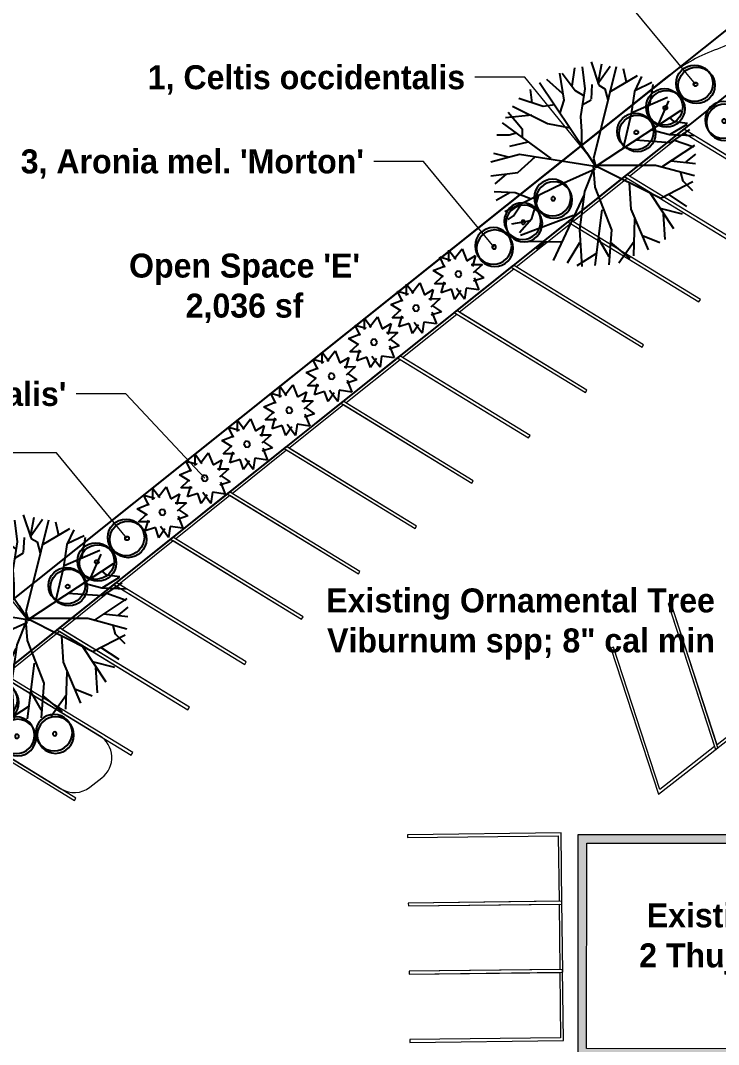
# Model space of a CAD drawing. Header units: feet. Extents: x 2366571 to 2367131, y 711991 to 712371.
# Drawn here: x 2366833.8 to 2366915.7, y 712183.9 to 712303.8 of the extents above; entities that cross this region are included whole.
import ezdxf
from ezdxf.enums import TextEntityAlignment as Align

# ---------------------------------------------------------------- set-up
doc = ezdxf.new("R2010")
doc.units = ezdxf.units.FT
doc.header["$MEASUREMENT"] = 0
for name, color, linetype in [('C-BLDG-OTLN', 110, 'Continuous'), ('C-PRKG-CURB', 255, 'Continuous'), ('C-PRKG-STRP', 190, 'Continuous'), ('C-PROP-LINE', 230, 'Continuous'), ('L-PLNT-TREE', 70, 'Continuous')]:
    doc.layers.add(name, color=color, linetype=linetype)
doc.layers.add('G-ANNO-TEXT', color=231, linetype='Continuous', lineweight=9)
doc.styles.add('Century Gothic_B', font='GOTHICB.TTF', dxfattribs={"height": 33.75})
doc.styles.get("Standard").update_dxf_attribs({"font": 'ARIALN.TTF', "width": 0.8})

# ---------------------------------------------------------------- blocks, each defined once
blk = doc.blocks.new('Family - ___-1442676-SITE PLAN')
at = {"layer": 'C-PROP-LINE'}
blk.add_line((-924.2, 14353.7), (-4154.5, 11776), dxfattribs=at)
blk = doc.blocks.new('Family - ___-1416994-SITE PLAN')
at = {"layer": 'C-PROP-LINE'}
blk.add_line((-933.8, 14438.2), (-4387, 11682.6), dxfattribs=at)
blk = doc.blocks.new('Deciduous-Tree4')
for p, q in [((-0.366, 6.082), (0.09, 4.702)), ((-2.205, 5.418), (-1.951, 3.835)), ((-2.052, 5.418), (-1.287, 4.397)), ((-1.338, 5.725), (-1.49, 4.651)), ((-0.877, 5.773), (-0.726, 4.5)), ((1.111, 5.773), (-0.213, 0.413)), ((0.244, 5.928), (0.039, 4.804)), ((0.039, 4.804), (0.754, 5.825)), ((1.521, 5.674), (1.696, 4.894)), ((-3.379, 4.856), (-0.623, 0.771)), ((-2.971, 5.061), (-2.052, 4.243)), ((2.337, 5.263), (0.723, 4.3)), ((2.593, 5.212), (2.185, 4.345)), ((3.206, 4.856), (2.234, 4.397)), ((-3.941, 4.449), (-3.838, 3.681)), ((-1.287, 4.397), (-0.777, 4.089)), ((-0.726, 4.5), (-0.979, 2.864)), ((-0.315, 4.753), (-0.366, 3.887)), ((0.09, 4.702), (0.447, 4.5)), ((0.447, 4.5), (0.625, 3.841)), ((2.185, 4.345), (1.98, 3.018)), ((3.257, 4.753), (3.052, 3.528)), ((-4.605, 3.936), (-3.177, 3.477)), ((-1.951, 3.835), (-2.187, 3.077)), ((-0.366, 3.835), (-0.877, 3.528)), ((4.124, 3.987), (1.98, 3.069)), ((4.175, 3.784), (3.562, 2.405)), ((-5.218, 3.12), (-4.402, 2.148)), ((-4.964, 3.477), (-2.92, 2.456)), ((-3.177, 3.477), (-2.491, 3.573)), ((4.891, 3.222), (-0.063, -0.045)), ((1.98, 3.018), (1.521, 1.025)), ((-5.576, 2.507), (-2.715, 0.413)), ((-5.372, 2.813), (-3.838, 2.966)), ((-2.92, 2.456), (-1.593, 2.199)), ((-0.979, 2.864), (-0.928, 1.997)), ((5.246, 2.405), (4.226, 1.792)), ((4.534, 2.559), (4.243, 2.81)), ((5.298, 2.456), (4.534, 2.559)), ((-5.167, 1.792), (-4.81, 1.895)), ((-4.402, 2.148), (-4.402, 1.638)), ((-0.928, 1.997), (-0.928, 1.179)), ((4.226, 1.792), (3.114, 2.081)), ((5.401, 2.1), (4.277, 1.333)), ((-5.882, 1.792), (-5.167, 1.792)), ((-5.116, 1.128), (-4.043, 1.385)), ((4.277, 1.333), (2.234, 1.487)), ((5.657, 1.74), (4.226, 1.792)), ((5.657, 1.076), (4.472, 1.49)), ((-6.241, 0.21), (-4.553, 0.669)), ((-6.087, 0.72), (-5.218, 0.515)), ((-4.553, 0.669), (-0.114, -0.045)), ((-0.623, 0.771), (-0.138, 0.016)), ((5.708, 1.179), (3.767, -0.096)), ((5.759, 0.669), (5.198, 0.21)), ((-4.657, -0.401), (-3.636, 0.515)), ((-0.213, 0.413), (-0.063, -0.148)), ((3.716, -1.934), (-0.164, 0.005)), ((3.411, 0.005), (-0.114, 0.005)), ((5.708, -0.607), (3.411, 0.005)), ((5.759, 0.107), (4.329, 0.261)), ((-6.241, -0.607), (-4.657, -0.401)), ((-5.984, -1.066), (-5.32, -0.504)), ((-1.951, -1.014), (-0.12, -0.193)), ((-0.726, -1.525), (-0.164, -0.096)), ((-0.114, -1.27), (-0.213, -0.045)), ((5.044, -0.911), (4.891, -0.401)), ((-5.423, -2.701), (-1.951, -1.014)), ((1.98, -2.548), (1.888, -1.016)), ((5.606, -0.962), (3.716, -1.934)), ((5.606, -1.475), (5.044, -0.911)), ((-6.035, -1.525), (-4.81, -1.576)), ((-5.933, -2.037), (-5.113, -1.552)), ((-4.81, -1.576), (-3.908, -1.934)), ((-3.838, -3.109), (-3.43, -1.729)), ((-2.565, -5.558), (-0.777, -1.729)), ((-1.031, -3.77), (-0.726, -1.525)), ((0.858, -3.77), (-0.114, -1.27)), ((4.483, -3.719), (3.114, -1.648)), ((5.246, -2.393), (4.175, -1.678)), ((-4.913, -2.955), (-4.451, -2.24)), ((-5.218, -3.16), (-4.913, -2.955)), ((-4.502, -4.076), (-1.39, -2.903)), ((-0.114, -5.862), (0.296, -2.599)), ((3.001, -4.944), (1.98, -2.548)), ((4.993, -2.852), (3.686, -2.528)), ((3.973, -4.332), (3.878, -2.852)), ((-5.015, -3.411), (-3.889, -3.212)), ((-4.553, -3.921), (-3.838, -3.109)), ((2.134, -5.301), (2.194, -3.122)), ((-0.877, -5.913), (-1.031, -3.77)), ((0.703, -5.811), (0.858, -3.77)), ((3.665, -4.535), (2.644, -4.127)), ((-4.095, -4.434), (-2.07, -4.478)), ((-3.533, -4.893), (-3.023, -4.434)), ((-1.746, -5.711), (-1.017, -4.515)), ((0.703, -5.352), (0.072, -4.267)), ((1.929, -5.454), (0.779, -4.496)), ((1.265, -5.711), (2.155, -4.44)), ((-1.185, -5.862), (-0.063, -5.147))]:
    blk.add_line(p, q)
at = {"flags": 1}
for tag, p in [('SCI_NAME', (-5.135, -8.928)), ('COM_NAME', (-5.135, -12.928)), ('SIZE', (-5.135, -16.928)), ('ROOT_COND', (-5.135, -20.928)), ('REMARK', (-5.135, -24.928)), ('CODE', (-5.135, -28.928))]:
    blk.add_attdef(tag, text='', height=2.4, dxfattribs=at).set_placement(p, align=Align.BOTTOM_LEFT)
blk = doc.blocks.new('Evergreen-Tree5')
for p, q in [((-2.26, 2.99), (-2.26, 5.62)), ((-2.26, 5.62), (-0.01, 3.37)), ((-1.13, 3.74), (-0.01, 5.99)), ((-0.01, 5.99), (1.12, 3.74)), ((1.12, 3.74), (3.37, 4.87)), ((3.37, 4.87), (2.99, 2.24)), ((-3.76, 0.37), (-5.26, 2.99)), ((-5.26, 2.99), (-2.26, 2.99)), ((2.62, 2.62), (5.24, 2.99)), ((5.24, 2.99), (3.74, 1.12)), ((-6.01, -0.01), (-3.76, 1.12)), ((-0.38, 0.64), (-0.76, -0.01)), ((0.37, 0.64), (-0.38, 0.64)), ((0.74, -0.01), (0.37, 0.64)), ((3.37, 1.12), (5.99, -0.01)), ((-3.76, -1.13), (-6.01, -0.01)), ((-5.26, -3.01), (-3.38, -0.76)), ((-3.38, -4.88), (-3.01, -2.26)), ((-0.76, -0.01), (-0.38, -0.66)), ((-0.38, -0.66), (0.37, -0.66)), ((0.37, -0.66), (0.74, -0.01)), ((5.99, -0.01), (3.37, -1.51)), ((3.37, -1.13), (4.87, -3.38)), ((-2.63, -2.63), (-5.26, -3.01)), ((-1.51, -3.38), (-3.38, -4.88)), ((-0.01, -6.01), (-1.51, -3.38)), ((1.49, -3.38), (-0.01, -6.01)), ((2.99, -5.26), (1.12, -3.38)), ((4.87, -3.38), (2.24, -3.01)), ((2.62, -2.63), (2.99, -5.26))]:
    blk.add_line(p, q)
at = {"flags": 1}
for tag, p in [('SCI_NAME', (-5.08, -8.89)), ('COM_NAME', (-5.08, -12.89)), ('SIZE', (-5.08, -16.89)), ('ROOT_COND', (-5.08, -20.89)), ('REMARK', (-5.08, -24.89)), ('CODE', (-5.08, -28.89))]:
    blk.add_attdef(tag, text='', height=2.4, dxfattribs=at).set_placement(p, align=Align.BOTTOM_LEFT)
blk = doc.blocks.new('Deciduous-Tree2')
for centre, radius in [((-0.29, 0.29), 5.72), ((0.33, -0.34), 5.72), ((0, 0), 0.6)]:
    blk.add_circle(centre, radius)
at = {"flags": 1}
for tag, p in [('SCI_NAME', (-5.07, -8.88)), ('COM_NAME', (-5.07, -12.88)), ('SIZE', (-5.07, -16.88)), ('ROOT_COND', (-5.07, -20.88)), ('REMARK', (-5.07, -24.88)), ('CODE', (-5.07, -28.88))]:
    blk.add_attdef(tag, text='', height=2.4, dxfattribs=at).set_placement(p, align=Align.BOTTOM_LEFT)

msp = doc.modelspace()

# ---------------------------------------------------------------- hatches: boundary and pattern name
at = {"layer": 'C-BLDG-OTLN', "lineweight": 5}
h = msp.add_hatch(color=1, dxfattribs=at)
h.dxf.hatch_style = 1
h.paths.add_polyline_path([(2366918.97, 712055.23), (2366918.97, 712066.86), (2366826.96, 712066.86), (2366826.96, 712054.86), (2366812.38, 712054.86), (2366812.38, 712033.19), (2366987.39, 712033.19), (2366987.39, 712102.29), (2366991.39, 712102.29), (2366991.4, 712114.34), (2366987.4, 712114.34), (2366987.41, 712208.45), (2366899.22, 712208.45), (2366899.21, 712182.41), (2366917.31, 712182.34), (2366917.41, 712161.24), (2366948.36, 712161.49), (2366948.36, 712055.23)])
h.paths.add_polyline_path([(2366918.97, 712034.19), (2366986.39, 712034.19), (2366986.39, 712103.29), (2366990.39, 712103.29), (2366990.4, 712113.34), (2366986.4, 712113.34), (2366986.41, 712207.45), (2366900.22, 712207.45), (2366900.21, 712183.41), (2366918.31, 712183.34), (2366918.4, 712162.25), (2366949.36, 712162.5), (2366949.36, 712054.23), (2366918.97, 712054.23)], flags=16)
h.paths.add_polyline_path([(2366917.97, 712065.86), (2366827.96, 712065.86), (2366827.96, 712053.86), (2366813.38, 712053.86), (2366813.38, 712034.19), (2366917.97, 712034.19)], flags=16)

# ---------------------------------------------------------------- linework, layer by layer
at = {"layer": 'C-BLDG-OTLN', "color": 1, "lineweight": 5, "flags": 128}
msp.add_lwpolyline([(2366948.36, 712161.49), (2366917.41, 712161.24), (2366917.31, 712182.34), (2366899.21, 712182.41), (2366899.22, 712208.45), (2366987.41, 712208.45), (2366987.4, 712114.34), (2366991.4, 712114.34), (2366991.39, 712102.29), (2366987.39, 712102.29), (2366987.39, 712033.19), (2366812.38, 712033.19), (2366812.38, 712054.86), (2366826.96, 712054.86), (2366826.96, 712066.86), (2366918.97, 712066.86), (2366918.97, 712055.23), (2366948.36, 712055.23), (2366948.36, 712161.5)], dxfattribs=at)
msp.add_lwpolyline([(2366918.97, 712054.23), (2366949.36, 712054.23), (2366949.36, 712162.5), (2366918.4, 712162.25), (2366918.31, 712183.34), (2366900.21, 712183.41), (2366900.22, 712207.45), (2366986.41, 712207.45), (2366986.4, 712113.34), (2366990.4, 712113.34), (2366990.39, 712103.29), (2366986.39, 712103.29), (2366986.39, 712034.19), (2366918.97, 712034.19)], close=True, dxfattribs=at)
at = {"layer": 'C-PRKG-CURB', "color": 1, "lineweight": 5, "flags": 128}
for points in [[(2366978.56, 712340.17), (2366975.18, 712341.32), (2366971.38, 712340.08), (2366965.74, 712335.52), (2366938.69, 712317.63), (2366920.73, 712303.44, -0.079995), (2366915.17, 712300.35), (2366915.17, 712300.35, 0.079382), (2366909.67, 712297.23), (2366740.7, 712162.4, 0.442568), (2366740.41, 712157.96), (2366740.41, 712157.96, 0.386416), (2366744.44, 712157.71), (2366825.09, 712222.06), (2366838.58, 712213.82, 0.311485), (2366841.98, 712214.01), (2366843.39, 712215.11, 0.52499), (2366843.12, 712220.04), (2366831.47, 712227.15), (2366911.6, 712291.09)], [(2366978.56, 712340.17), (2366976.99, 712332.45), (2366969.1, 712331.77), (2366939.98, 712312.14), (2366920.45, 712297.11), (2366930.21, 712290.38, -0.543352), (2366930.02, 712283.67), (2366928.97, 712283.03, -0.280876), (2366924.8, 712283.03), (2366911.6, 712291.09)]]:
    msp.add_lwpolyline(points, format="xyb", dxfattribs=at)
at = {"layer": 'C-PRKG-STRP', "color": 1, "lineweight": 5}
for p, q in [((2366911.6, 712291.09), (2366904.67, 712285.56)), ((2366905.25, 712285.6), (2366911.62, 712290.69)), ((2366926.86, 712281.78), (2366911.6, 712291.09)), ((2366911.62, 712290.69), (2366926.68, 712281.49)), ((2366904.94, 712285.78), (2366898.01, 712280.25)), ((2366898.59, 712280.29), (2366904.97, 712285.38)), ((2366904.67, 712285.56), (2366920.03, 712276.18)), ((2366920.2, 712276.47), (2366904.94, 712285.78)), ((2366904.97, 712285.38), (2366920.03, 712276.18)), ((2366920.2, 712276.47), (2366905.25, 712285.6)), ((2366898.29, 712280.47), (2366891.36, 712274.94)), ((2366891.94, 712274.98), (2366898.31, 712280.07)), ((2366898.01, 712280.25), (2366913.37, 712270.87)), ((2366913.55, 712271.16), (2366898.29, 712280.47)), ((2366898.31, 712280.07), (2366913.37, 712270.87)), ((2366913.55, 712271.16), (2366898.59, 712280.29)), ((2366891.63, 712275.16), (2366884.7, 712269.63)), ((2366885.28, 712269.67), (2366891.66, 712274.76)), ((2366891.36, 712274.94), (2366906.72, 712265.56)), ((2366906.89, 712265.85), (2366891.63, 712275.16)), ((2366891.66, 712274.76), (2366906.72, 712265.56)), ((2366906.89, 712265.85), (2366891.94, 712274.98)), ((2366913.37, 712270.87), (2366913.55, 712271.16)), ((2366913.37, 712270.87), (2366913.55, 712271.16)), ((2366884.98, 712269.85), (2366878.05, 712264.32)), ((2366900.24, 712260.54), (2366884.98, 712269.85)), ((2366878.63, 712264.36), (2366885.01, 712269.45)), ((2366884.7, 712269.63), (2366900.07, 712260.25)), ((2366885.01, 712269.45), (2366900.07, 712260.25)), ((2366900.24, 712260.54), (2366885.28, 712269.67)), ((2366906.72, 712265.56), (2366906.89, 712265.85)), ((2366906.72, 712265.56), (2366906.89, 712265.85)), ((2366878.33, 712264.54), (2366871.39, 712259.01)), ((2366871.97, 712259.05), (2366878.35, 712264.14)), ((2366878.05, 712264.32), (2366893.41, 712254.94)), ((2366893.58, 712255.23), (2366878.33, 712264.54)), ((2366878.35, 712264.14), (2366893.41, 712254.94)), ((2366893.58, 712255.23), (2366878.63, 712264.36)), ((2366900.07, 712260.25), (2366900.24, 712260.54)), ((2366900.07, 712260.25), (2366900.24, 712260.54)), ((2366871.67, 712259.23), (2366864.74, 712253.7)), ((2366871.39, 712259.01), (2366886.76, 712249.63)), ((2366886.93, 712249.92), (2366871.67, 712259.23)), ((2366886.93, 712249.92), (2366871.97, 712259.05)), ((2366865.32, 712253.74), (2366871.7, 712258.83)), ((2366871.7, 712258.83), (2366886.76, 712249.63)), ((2366893.41, 712254.94), (2366893.58, 712255.23)), ((2366893.41, 712254.94), (2366893.58, 712255.23)), ((2366865.02, 712253.92), (2366858.09, 712248.39)), ((2366858.67, 712248.43), (2366865.04, 712253.52)), ((2366864.74, 712253.7), (2366880.1, 712244.32)), ((2366880.28, 712244.61), (2366865.02, 712253.92)), ((2366865.04, 712253.52), (2366880.1, 712244.32)), ((2366880.28, 712244.61), (2366865.32, 712253.74)), ((2366886.76, 712249.63), (2366886.93, 712249.92)), ((2366886.76, 712249.63), (2366886.93, 712249.92)), ((2366858.36, 712248.61), (2366851.43, 712243.08)), ((2366852.01, 712243.12), (2366858.39, 712248.21)), ((2366858.09, 712248.39), (2366873.45, 712239.01)), ((2366873.62, 712239.3), (2366858.36, 712248.61)), ((2366858.39, 712248.21), (2366873.45, 712239.01)), ((2366873.62, 712239.3), (2366858.67, 712248.43)), ((2366880.1, 712244.32), (2366880.28, 712244.61)), ((2366880.1, 712244.32), (2366880.28, 712244.61)), ((2366851.71, 712243.3), (2366844.78, 712237.77)), ((2366845.36, 712237.81), (2366851.73, 712242.9)), ((2366851.43, 712243.08), (2366866.79, 712233.7)), ((2366866.97, 712233.99), (2366851.71, 712243.3)), ((2366851.73, 712242.9), (2366866.79, 712233.7)), ((2366866.97, 712233.99), (2366852.01, 712243.12)), ((2366873.45, 712239.01), (2366873.62, 712239.3)), ((2366873.45, 712239.01), (2366873.62, 712239.3)), ((2366845.05, 712237.99), (2366838.12, 712232.46)), ((2366838.7, 712232.5), (2366845.08, 712237.59)), ((2366844.78, 712237.77), (2366860.14, 712228.39)), ((2366860.31, 712228.68), (2366845.05, 712237.99)), ((2366845.08, 712237.59), (2366860.14, 712228.39)), ((2366860.31, 712228.68), (2366845.36, 712237.81)), ((2366910.08, 712235.65), (2366909.76, 712235.54)), ((2366910.08, 712235.65), (2366909.76, 712235.54)), ((2366909.76, 712235.54), (2366915.33, 712218.43)), ((2366909.76, 712235.54), (2366915.22, 712218.76)), ((2366915.5, 712218.98), (2366910.08, 712235.65)), ((2366915.6, 712218.64), (2366910.08, 712235.65)), ((2366866.79, 712233.7), (2366866.97, 712233.99)), ((2366866.79, 712233.7), (2366866.97, 712233.99)), ((2366838.4, 712232.68), (2366831.47, 712227.15)), ((2366853.66, 712223.37), (2366838.4, 712232.68)), ((2366832.05, 712227.19), (2366838.42, 712232.28)), ((2366838.12, 712232.46), (2366853.48, 712223.08)), ((2366838.42, 712232.28), (2366853.48, 712223.08)), ((2366853.66, 712223.37), (2366838.7, 712232.5)), ((2366903.37, 712230.41), (2366903.05, 712230.3)), ((2366903.05, 712230.3), (2366908.62, 712213.18)), ((2366908.79, 712213.74), (2366903.37, 712230.41)), ((2366860.14, 712228.39), (2366860.31, 712228.68)), ((2366860.14, 712228.39), (2366860.31, 712228.68)), ((2366831.47, 712227.15), (2366846.83, 712217.77)), ((2366847, 712218.06), (2366832.05, 712227.19)), ((2366853.48, 712223.08), (2366853.66, 712223.37)), ((2366853.48, 712223.08), (2366853.66, 712223.37)), ((2366915.33, 712218.43), (2366922.31, 712223.89)), ((2366921.92, 712224.01), (2366915.5, 712218.98)), ((2366840.35, 712212.74), (2366825.09, 712222.06)), ((2366825.12, 712221.66), (2366840.17, 712212.46)), ((2366908.62, 712213.18), (2366915.6, 712218.64)), ((2366915.22, 712218.76), (2366908.79, 712213.74)), ((2366846.83, 712217.77), (2366847, 712218.06)), ((2366840.17, 712212.46), (2366840.35, 712212.74)), ((2366897.22, 712208.65), (2366879.22, 712208.44)), ((2366897.32, 712200.31), (2366897.22, 712208.65)), ((2366879.22, 712208.44), (2366879.23, 712208.11)), ((2366879.23, 712208.11), (2366896.89, 712208.31)), ((2366896.89, 712208.31), (2366896.98, 712200.64)), ((2366897.31, 712200.65), (2366879.31, 712200.44)), ((2366896.98, 712200.64), (2366879.31, 712200.44)), ((2366879.31, 712200.44), (2366879.32, 712200.11)), ((2366879.31, 712200.44), (2366879.32, 712200.11)), ((2366879.32, 712200.11), (2366896.98, 712200.31)), ((2366879.32, 712200.11), (2366897.32, 712200.31)), ((2366896.98, 712200.31), (2366897.07, 712192.64)), ((2366897.41, 712192.32), (2366897.31, 712200.65)), ((2366897.4, 712192.65), (2366879.4, 712192.44)), ((2366897.07, 712192.64), (2366879.4, 712192.44)), ((2366879.4, 712192.44), (2366879.41, 712192.11)), ((2366879.4, 712192.44), (2366879.41, 712192.11)), ((2366879.41, 712192.11), (2366897.41, 712192.32)), ((2366879.41, 712192.11), (2366897.07, 712192.31)), ((2366897.07, 712192.31), (2366897.16, 712184.65)), ((2366897.5, 712184.32), (2366897.4, 712192.65)), ((2366897.16, 712184.65), (2366879.49, 712184.44)), ((2366879.49, 712184.44), (2366879.5, 712184.11)), ((2366879.5, 712184.11), (2366897.5, 712184.32))]:
    msp.add_line(p, q, dxfattribs=at)
at = {"layer": 'G-ANNO-TEXT', "color": 1, "lineweight": 5, "flags": 128}
for points in [[(2366912.97, 712296.37), (2366904.69, 712306.4), (2366898.86, 712306.4)], [(2366901.46, 712286.76), (2366892.95, 712297.19), (2366887.11, 712297.19)], [(2366889.36, 712277.3), (2366881.08, 712287.33), (2366875.25, 712287.33)], [(2366855.44, 712250.2), (2366846.21, 712260.08), (2366840.37, 712260.08)], [(2366846.33, 712243.17), (2366838.05, 712253.2), (2366832.21, 712253.2)], [(2366834.68, 712233.66), (2366826.17, 712244.09), (2366820.34, 712244.09)]]:
    msp.add_lwpolyline(points, dxfattribs=at)

# ---------------------------------------------------------------- block references
at = {"layer": 'C-PROP-LINE', "color": 1, "lineweight": 5, "xscale": 0.08333333333333333, "yscale": 0.08333333333333333, "zscale": 0.08333333333333333}
for name in ['Family - ___-1416994-SITE PLAN', 'Family - ___-1442676-SITE PLAN']:
    msp.add_blockref(name, (2367080.48, 711168.26), dxfattribs=at)
at = {"layer": 'L-PLNT-TREE', "color": 1, "xscale": 2, "yscale": 2, "zscale": 2}
for p in [(2366901.46, 712286.85), (2366834.91, 712233.75)]:
    msp.add_blockref('Deciduous-Tree4', p, dxfattribs=at)
at = {"layer": 'L-PLNT-TREE', "color": 1}
for name, p, xscale, yscale, zscale, rotation in [('Deciduous-Tree2', (2366912.97, 712296.37), 0.375, 0.375, 0.375, 1.797596972305547), ('Deciduous-Tree2', (2366909.44, 712293.61), 0.375, 0.375, 0.375, 1.797596972305547), ('Deciduous-Tree2', (2366916.32, 712292.06), -0.3749999999999999, 0.3749999999999999, 0.375, 76.52870698750542), ('Deciduous-Tree2', (2366906.03, 712290.73), 0.375, 0.375, 0.375, 1.797596972305547), ('Deciduous-Tree2', (2366896.29, 712282.96), -0.3749999999999999, 0.3749999999999999, 0.375, 76.52870698750542), ('Deciduous-Tree2', (2366892.78, 712280.2), -0.3749999999999999, 0.3749999999999999, 0.375, 76.52870698750542), ('Deciduous-Tree2', (2366889.36, 712277.3), -0.3749999999999999, 0.3749999999999999, 0.375, 76.52870698750542), ('Evergreen-Tree5', (2366885.18, 712274.12), 0.5, 0.5, 0.5, 171.9807277081383), ('Evergreen-Tree5', (2366880.22, 712270.13), 0.5, 0.5, 0.5, 171.9807277081383), ('Evergreen-Tree5', (2366875.27, 712266.15), 0.5, 0.5, 0.5, 171.9807277081383), ('Evergreen-Tree5', (2366870.31, 712262.16), 0.5, 0.5, 0.5, 171.9807277081383), ('Evergreen-Tree5', (2366865.35, 712258.17), 0.5, 0.5, 0.5, 171.9807277081383), ('Evergreen-Tree5', (2366860.4, 712254.19), 0.5, 0.5, 0.5, 171.9807277081383), ('Evergreen-Tree5', (2366855.44, 712250.2), 0.5, 0.5, 0.5, 171.9807277081383), ('Evergreen-Tree5', (2366850.48, 712246.21), 0.5, 0.5, 0.5, 171.9807277081383), ('Deciduous-Tree2', (2366846.33, 712243.17), 0.375, 0.375, 0.375, 1.797596972305547), ('Deciduous-Tree2', (2366842.79, 712240.4), 0.375, 0.375, 0.375, 1.797596972305547), ('Deciduous-Tree2', (2366839.38, 712237.52), 0.375, 0.375, 0.375, 1.797596972305547), ('Deciduous-Tree2', (2366831.42, 712224.08), -0.3749999999999999, 0.3749999999999999, 0.375, 76.52870698750542), ('Deciduous-Tree2', (2366833.43, 712219.97), -0.3749999999999999, 0.3749999999999999, 0.375, 76.52870698750542), ('Deciduous-Tree2', (2366837.86, 712220.27), -0.3749999999999999, 0.3749999999999999, 0.375, 76.52870698750542)]:
    msp.add_blockref(name, p, dxfattribs=dict(at, xscale=xscale, yscale=yscale, zscale=zscale, rotation=rotation))

# ---------------------------------------------------------------- texts
at = {"layer": 'G-ANNO-TEXT', "color": 1, "lineweight": 5, "char_height": 2.8125, "width": 83.4197, "style": 'Century Gothic_B'}
for s, insert, attachment_point in [('1, Celtis occidentalis ', (2366885.97, 712298.6), 3), ("3, Aronia mel. 'Morton' ", (2366874.11, 712288.74), 3), ("Open Space 'E'\\P2,036 sf", (2366860.11, 712276.53), 2), ("8, Arborvitae occidentalis 'Pyramidalis' ", (2366839.23, 712261.49), 3), ('Existing Ornamental Tree\\PViburnum spp; 8" cal min ', (2366915.25, 712237.3), 3), ("Existing Tall Evergreen Trees\\P2 Thuja occidentalis; 8' ht min ", (2366959.93, 712200.4), 3)]:
    msp.add_mtext(s, dxfattribs=dict(at, insert=insert, attachment_point=attachment_point))

doc.saveas('drawing.dxf')
